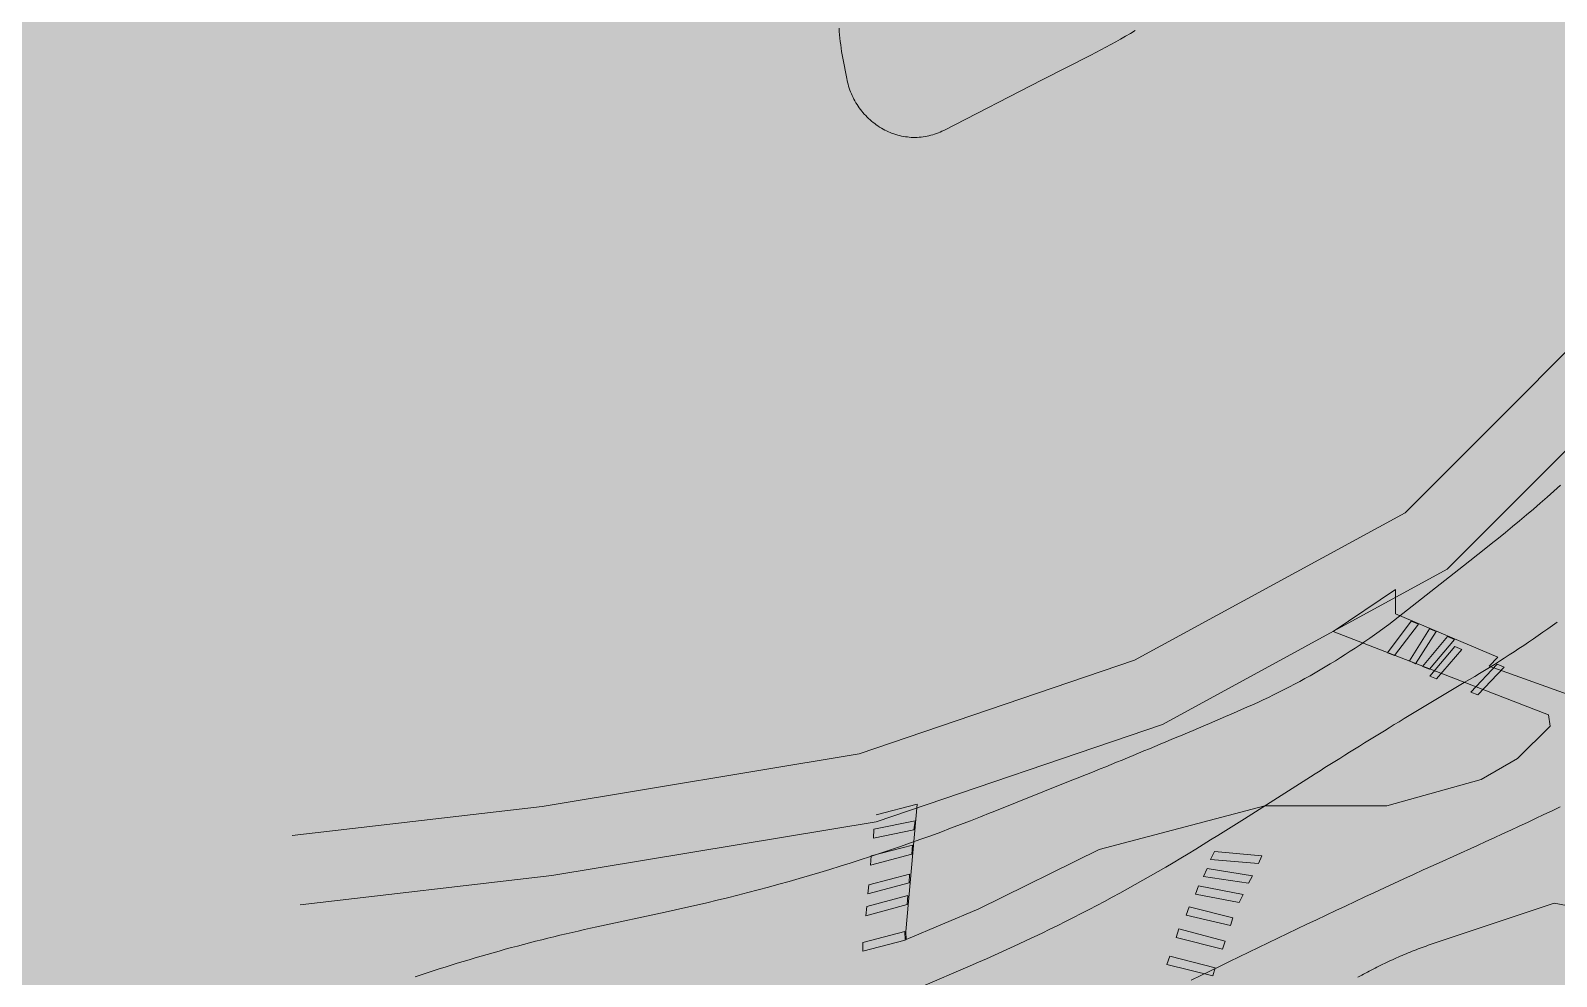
# Model space of a CAD drawing. Header units: metres. Extents: x 68582 to 69192, y 19191 to 19633.
# Drawn here: x 68792.6 to 68836.36, y 19301.01 to 19328.12 of the extents above; entities that cross this region are included whole.
import ezdxf

# ---------------------------------------------------------------- set-up
doc = ezdxf.new("R2010")
doc.units = ezdxf.units.M
doc.layers.get('0').update_dxf_attribs({"lineweight": 15})
doc.layers.add('istutukset', color=7, linetype='Continuous', lineweight=5)
doc.layers.add('None', color=7, linetype='Continuous', lineweight=5)

msp = doc.modelspace()

# ---------------------------------------------------------------- hatches: boundary and pattern name
at = {"true_color": 0xd1f0d1, "transparency": 33554687}
msp.add_hatch(color=254, dxfattribs=at).paths.add_polyline_path([(68588.122, 19191.443), (69192.296, 19191.443), (69192.296, 19628.232), (68588.122, 19628.232)], flags=0)
at = {"layer": 'istutukset', "linetype": 'Continuous', "lineweight": 0, "true_color": 0xffcc99, "transparency": 33554687}
msp.add_hatch(color=31, dxfattribs=at).paths.add_polyline_path([(68832.725, 19309.614), (68833.448, 19310.468), (68833.648, 19310.383), (68832.925, 19309.537)], flags=0)
at = {"layer": 'None', "linetype": 'Continuous', "lineweight": 0, "true_color": 0xffffff, "transparency": 33554687}
for points in [[(68845.69, 19326.96), (68841.203, 19320.654), (68833.23, 19312.682), (68825.066, 19308.231), (68816.848, 19305.444), (68807.549, 19303.899), (68800.33, 19303.063), (68800.1, 19305.05), (68807.27, 19305.88), (68816.36, 19307.39), (68824.26, 19310.07), (68832.02, 19314.3), (68839.67, 19321.95), (68844.06, 19328.12)], [(68800.33, 19303.063), (68800.1, 19305.05), (68791.58, 19306.875), (68791.22, 19304.907), (68791.36, 19304.86), (68791.498, 19304.808), (68791.634, 19304.752), (68791.768, 19304.691), (68791.9, 19304.625), (68792.03, 19304.554), (68792.157, 19304.479), (68792.281, 19304.4), (68792.403, 19304.317), (68792.521, 19304.229), (68792.637, 19304.137), (68792.749, 19304.041), (68792.858, 19303.942), (68792.963, 19303.839), (68793.065, 19303.732), (68793.163, 19303.621), (68793.257, 19303.508), (68793.347, 19303.391), (68793.433, 19303.271), (68793.514, 19303.148), (68793.592, 19303.023), (68793.665, 19302.895), (68793.733, 19302.764), (68793.797, 19302.631), (68793.856, 19302.496), (68793.911, 19302.359), (68793.961, 19302.22), (68794.006, 19302.08), (68794.046, 19301.938), (68795.09, 19297.97), (68797.02, 19298.51), (68797.139, 19300.081), (68797.148, 19300.179), (68797.16, 19300.277), (68797.176, 19300.374), (68797.195, 19300.471), (68797.217, 19300.567), (68797.243, 19300.662), (68797.272, 19300.757), (68797.304, 19300.85), (68797.339, 19300.942), (68797.378, 19301.033), (68797.419, 19301.122), (68797.463, 19301.21), (68797.511, 19301.297), (68797.561, 19301.381), (68797.614, 19301.464), (68797.67, 19301.546), (68797.729, 19301.625), (68797.791, 19301.702), (68797.855, 19301.777), (68797.921, 19301.85), (68797.99, 19301.92), (68798.086, 19302.011), (68798.184, 19302.099), (68798.285, 19302.183), (68798.39, 19302.264), (68798.496, 19302.342), (68798.606, 19302.416), (68798.718, 19302.486), (68798.832, 19302.552), (68798.948, 19302.614), (68799.066, 19302.673), (68799.186, 19302.727), (68799.308, 19302.777), (68799.432, 19302.823), (68799.557, 19302.865), (68799.683, 19302.903), (68799.811, 19302.937)]]:
    msp.add_hatch(color=7, dxfattribs=at).paths.add_polyline_path(points, flags=0)
h = msp.add_hatch(color=7, dxfattribs=at)
h.paths.add_polyline_path([(68816.848, 19305.637), (68818.028, 19305.95), (68817.698, 19302.299), (68817.712, 19302.066), (68819.798, 19302.949), (68823.248, 19304.649), (68827.998, 19305.901), (68831.498, 19305.901), (68834.198, 19306.649), (68835.248, 19307.256), (68836.178, 19308.185), (68836.13, 19308.509), (68829.96, 19310.899), (68831.748, 19312.099), (68831.748, 19311.399), (68834.679, 19310.157), (68834.434, 19309.899), (68836.798, 19309.049), (68837.998, 19309.299), (68843.863, 19313.706), (68846.628, 19314.014), (68847.535, 19314.167), (68850.385, 19314.111), (68850.385, 19314.119), (68851.198, 19314.095), (68852.278, 19314.062), (68852.28, 19314.119), (68852.597, 19316.605), (68852.608, 19316.677), (68852.621, 19316.749), (68852.636, 19316.821), (68852.654, 19316.892), (68852.674, 19316.962), (68852.696, 19317.031), (68852.721, 19317.1), (68852.749, 19317.168), (68852.778, 19317.235), (68852.81, 19317.3), (68852.844, 19317.365), (68852.88, 19317.429), (68852.918, 19317.491), (68852.958, 19317.552), (68853.001, 19317.611), (68853.045, 19317.669), (68853.092, 19317.726), (68853.14, 19317.78), (68853.19, 19317.834), (68853.242, 19317.885), (68853.295, 19317.935), (68853.35, 19317.983), (68853.407, 19318.029), (68853.465, 19318.073), (68853.525, 19318.114), (68853.618, 19318.175), (68853.714, 19318.233), (68853.811, 19318.287), (68853.909, 19318.339), (68854.01, 19318.386), (68854.112, 19318.431), (68854.215, 19318.472), (68854.32, 19318.509), (68854.426, 19318.543), (68854.533, 19318.574), (68854.641, 19318.6), (68854.75, 19318.624), (68854.859, 19318.643), (68854.969, 19318.659), (68855.08, 19318.671), (68855.191, 19318.68), (68855.302, 19318.684), (68856.289, 19318.709), (68857.071, 19318.717), (68857.854, 19318.7), (68858.635, 19318.66), (68859.414, 19318.594), (68860.191, 19318.505), (68861.61, 19318.319), (68862.448, 19318.423), (68862.533, 19318.702), (68862.876, 19322.234), (68863.74, 19321.664), (68863.59, 19318.367), (68864.948, 19317.692), (68866.598, 19315.499), (68867.398, 19313.449), (68867.521, 19312.269), (68867.502, 19312.273), (68868.803, 19311.696), (68873.242, 19310.185), (68874.834, 19309.387), (68875.938, 19308.906), (68874.949, 19308.155), (68874.367, 19308.502), (68872.855, 19309.261), (68869.017, 19310.566), (68868.847, 19309.535), (68866.598, 19306.068), (68862.281, 19302.984), (68856.098, 19300.189), (68850.685, 19298.377), (68850.685, 19297.449), (68851.598, 19295.421), (68852.498, 19294.283), (68851.36, 19293.859), (68851.053, 19295.22), (68849.59, 19297.839), (68847.58, 19298.909), (68845.19, 19299.069), (68839.186, 19295.299), (68838.342, 19294.812), (68834.36, 19292.789), (68830.01, 19291.499), (68826.524, 19290.933), (68826.01, 19290.829), (68821.847, 19290.578), (68820.7, 19290.219), (68819.537, 19289.237), (68816.932, 19286.351), (68816.053, 19283.885), (68814.998, 19283.67), (68815.866, 19286.317), (68816.082, 19286.533), (68817.998, 19288.939), (68818.108, 19289.392), (68817.598, 19289.399), (68813.998, 19288.607), (68809.448, 19288.529), (68805.398, 19289.462), (68803.698, 19290.444), (68800.091, 19290.184), (68798.649, 19289.815), (68798.401, 19290.784), (68799.93, 19291.175), (68802.637, 19291.37), (68802.784, 19291.409), (68803.298, 19291.849), (68804.698, 19295.799), (68806.198, 19297.449), (68807.598, 19298.499), (68809.748, 19299.518), (68814.698, 19300.999), (68816.488, 19301.707)], flags=0)
h.paths.add_polyline_path([(68807.917, 19292.057), (68805.165, 19290.968), (68805.484, 19290.453), (68809.41, 19289.399), (68813.58, 19289.239), (68820.05, 19290.602), (68820.51, 19291.529), (68820.371, 19294.628), (68816.498, 19294.249), (68812.368, 19293.549), (68811.136, 19293.881)], flags=0)
h.paths.add_polyline_path([(68824.669, 19296.185), (68821.058, 19294.872), (68821.298, 19291.747), (68821.748, 19291.488), (68824.148, 19291.488), (68825.691, 19291.799)], flags=0)
h.paths.add_polyline_path([(68827.758, 19291.629), (68829.897, 19291.988), (68834.174, 19293.256), (68835.648, 19294.005), (68838.862, 19295.649), (68844.924, 19299.493), (68843.375, 19300.872), (68843.368, 19300.879), (68843.359, 19300.885), (68843.351, 19300.891), (68843.343, 19300.897), (68843.334, 19300.903), (68843.325, 19300.908), (68843.316, 19300.913), (68843.306, 19300.918), (68843.297, 19300.922), (68843.287, 19300.926), (68843.278, 19300.93), (68843.268, 19300.933), (68843.258, 19300.936), (68843.248, 19300.939), (68843.238, 19300.941), (68843.228, 19300.943), (68843.217, 19300.945), (68843.207, 19300.946), (68843.197, 19300.947), (68843.186, 19300.948), (68843.176, 19300.948), (68843.165, 19300.948), (68843.155, 19300.947), (68843.145, 19300.946), (68843.134, 19300.945), (68843.124, 19300.943), (68843.114, 19300.941), (68843.104, 19300.939), (68843.094, 19300.936), (68842.966, 19300.9), (68839.306, 19299.44), (68831.102, 19298.061), (68825.853, 19296.53), (68825.985, 19294.699), (68826.885, 19292.154)], flags=0)
h.paths.add_polyline_path([(68851.2, 19299.149), (68856.05, 19300.7), (68856.342, 19300.833), (68855.313, 19303.096), (68851.948, 19302.099), (68849.828, 19301.532), (68848.528, 19301.639), (68847.108, 19302.111), (68847.012, 19302.056), (68844.398, 19301.309), (68845.648, 19299.799)], flags=0)
h.paths.add_polyline_path([(68856.12, 19303.461), (68856.113, 19303.458), (68857.142, 19301.197), (68862.03, 19303.419), (68866.23, 19306.419), (68868.37, 19309.719), (68868.537, 19310.73), (68868.438, 19310.763), (68867.022, 19311.392), (68865.934, 19309.899), (68863.998, 19307.963), (68862.148, 19306.399), (68860.248, 19305.303)], flags=0)
h.paths.add_polyline_path([(68863.66, 19308.332), (68865.553, 19310.225), (68866.555, 19311.6), (68864.376, 19312.567), (68860.616, 19312.95), (68854.909, 19308.603), (68850.205, 19303.899), (68848.301, 19302.8), (68848.913, 19302.444), (68849.048, 19302.37), (68850.058, 19302.056), (68851.801, 19302.577), (68854.134, 19303.322), (68856.51, 19304.213), (68860.022, 19305.749), (68861.86, 19306.81)], flags=0)
h.paths.add_polyline_path([(68840.054, 19309.899), (68838.548, 19308.779), (68836.936, 19307.313), (68838.895, 19305.22), (68842.368, 19302.559), (68842.588, 19302.619), (68843.991, 19305.049), (68845.698, 19306.791), (68847.796, 19308.755), (68849.898, 19310.857), (68850.454, 19311.413), (68850.788, 19312.599), (68850.405, 19313.009), (68847.285, 19313.112), (68846.828, 19313.084), (68844.808, 19312.839), (68844.048, 19312.539), (68841.711, 19311.059)], flags=0)
h.paths.add_polyline_path([(68815.73, 19300.629), (68811.918, 19299.559), (68808.21, 19298.029), (68805.32, 19295.269), (68804.43, 19292.239), (68804.659, 19291.843), (68807.484, 19292.962), (68811.144, 19295.036), (68815.883, 19295.545), (68820.188, 19296.211), (68824.422, 19297.155), (68824.483, 19297.172), (68824.514, 19299.25), (68825.49, 19302.179), (68826.71, 19304.889), (68823.87, 19304.209), (68819.848, 19302.236), (68818.307, 19301.635), (68817.748, 19301.417)], flags=0)
h.paths.add_polyline_path([(68830.878, 19299.038), (68837.499, 19300.15), (68837.755, 19300.198), (68838.01, 19300.254), (68838.262, 19300.318), (68838.512, 19300.391), (68838.76, 19300.473), (68839.004, 19300.562), (68839.246, 19300.66), (68839.484, 19300.766), (68839.718, 19300.879), (68840.728, 19301.473), (68840.737, 19301.478), (68840.745, 19301.484), (68840.754, 19301.49), (68840.762, 19301.496), (68840.77, 19301.503), (68840.778, 19301.51), (68840.785, 19301.517), (68840.793, 19301.524), (68840.8, 19301.532), (68840.806, 19301.54), (68840.813, 19301.548), (68840.819, 19301.556), (68840.825, 19301.565), (68840.831, 19301.573), (68840.836, 19301.582), (68840.841, 19301.591), (68840.846, 19301.601), (68840.85, 19301.61), (68840.854, 19301.62), (68840.858, 19301.629), (68840.861, 19301.639), (68840.864, 19301.649), (68840.867, 19301.659), (68840.869, 19301.669), (68840.871, 19301.68), (68840.873, 19301.69), (68840.874, 19301.7), (68840.898, 19301.926), (68840.9, 19301.951), (68840.901, 19301.977), (68840.902, 19302.003), (68840.901, 19302.029), (68840.9, 19302.055), (68840.898, 19302.081), (68840.895, 19302.107), (68840.891, 19302.132), (68840.886, 19302.158), (68840.88, 19302.183), (68840.873, 19302.208), (68840.866, 19302.233), (68840.857, 19302.258), (68840.848, 19302.282), (68840.838, 19302.306), (68840.827, 19302.329), (68840.816, 19302.352), (68840.803, 19302.375), (68840.79, 19302.397), (68840.776, 19302.419), (68840.761, 19302.441), (68840.745, 19302.461), (68840.729, 19302.482), (68840.712, 19302.501), (68840.695, 19302.52), (68840.676, 19302.539), (68840.658, 19302.556), (68840.428, 19302.765), (68837.813, 19304.835), (68836.449, 19306.421), (68836.253, 19306.539), (68835.6, 19306.479), (68831.75, 19305.269), (68828.944, 19305.173), (68828.037, 19304.649), (68827.148, 19302.835), (68826.265, 19300.249), (68825.827, 19298.608), (68825.825, 19298.598), (68825.823, 19298.588), (68825.821, 19298.578), (68825.819, 19298.568), (68825.818, 19298.558), (68825.818, 19298.548), (68825.817, 19298.537), (68825.817, 19298.527), (68825.817, 19298.517), (68825.818, 19298.507), (68825.819, 19298.496), (68825.82, 19298.486), (68825.822, 19298.476), (68825.824, 19298.466), (68825.827, 19298.456), (68825.829, 19298.446), (68825.832, 19298.436), (68825.836, 19298.427), (68825.839, 19298.417), (68825.843, 19298.408), (68825.848, 19298.399), (68826.204, 19297.674)], flags=0)
h.paths.add_polyline_path([(68846.948, 19306.678), (68844.43, 19304.659), (68843.594, 19302.903), (68843.55, 19302.805), (68843.509, 19302.706), (68843.471, 19302.605), (68843.437, 19302.503), (68843.406, 19302.4), (68843.4, 19302.38), (68843.399, 19302.374), (68843.397, 19302.368), (68843.396, 19302.362), (68843.395, 19302.357), (68843.395, 19302.351), (68843.394, 19302.345), (68843.394, 19302.339), (68843.394, 19302.333), (68843.394, 19302.327), (68843.394, 19302.321), (68843.395, 19302.315), (68843.396, 19302.309), (68843.397, 19302.304), (68843.398, 19302.298), (68843.399, 19302.292), (68843.401, 19302.286), (68843.402, 19302.281), (68843.404, 19302.275), (68843.406, 19302.27), (68843.409, 19302.264), (68843.411, 19302.259), (68843.414, 19302.254), (68843.417, 19302.248), (68843.42, 19302.243), (68843.423, 19302.238), (68843.426, 19302.233), (68843.43, 19302.229), (68843.434, 19302.224), (68843.437, 19302.22), (68843.441, 19302.215), (68843.446, 19302.211), (68843.45, 19302.207), (68843.454, 19302.203), (68843.459, 19302.199), (68843.464, 19302.196), (68843.469, 19302.192), (68843.473, 19302.189), (68843.479, 19302.186), (68843.484, 19302.183), (68843.489, 19302.18), (68843.494, 19302.178), (68843.5, 19302.176), (68843.505, 19302.173), (68843.511, 19302.171), (68843.516, 19302.17), (68843.522, 19302.168), (68843.528, 19302.167), (68843.534, 19302.165), (68843.539, 19302.164), (68843.545, 19302.164), (68843.551, 19302.163), (68843.557, 19302.163), (68843.563, 19302.163), (68843.569, 19302.163), (68843.575, 19302.163), (68843.581, 19302.163), (68843.663, 19302.172), (68843.745, 19302.184), (68843.826, 19302.198), (68843.907, 19302.214), (68843.987, 19302.233), (68844.067, 19302.254), (68846.619, 19302.984), (68849.591, 19304.7), (68854.187, 19309.296), (68860.284, 19313.989), (68864.636, 19313.546), (68866.846, 19312.565), (68866.75, 19313.329), (68865.78, 19315.399), (68864.11, 19317.289), (68860.757, 19317.599), (68860.568, 19317.619), (68860.298, 19317.799), (68859.432, 19317.884), (68859.009, 19317.917), (68858.586, 19317.936), (68858.162, 19317.941), (68857.739, 19317.931), (68857.316, 19317.906), (68856.894, 19317.867), (68856.473, 19317.814), (68855.963, 19317.74), (68855.724, 19317.701), (68855.486, 19317.655), (68855.249, 19317.601), (68855.015, 19317.541), (68854.782, 19317.472), (68854.551, 19317.397), (68854.324, 19317.314), (68854.098, 19317.224), (68854.042, 19317.2), (68853.986, 19317.173), (68853.932, 19317.145), (68853.878, 19317.114), (68853.826, 19317.082), (68853.774, 19317.048), (68853.724, 19317.013), (68853.675, 19316.975), (68853.628, 19316.936), (68853.582, 19316.896), (68853.537, 19316.853), (68853.494, 19316.809), (68853.452, 19316.764), (68853.412, 19316.718), (68853.373, 19316.67), (68853.336, 19316.62), (68853.301, 19316.57), (68853.268, 19316.518), (68853.236, 19316.465), (68853.207, 19316.411), (68853.179, 19316.356), (68853.153, 19316.301), (68853.129, 19316.244), (68853.107, 19316.186), (68853.087, 19316.128), (68853.069, 19316.069), (68853.053, 19316.01), (68853.039, 19315.95), (68853.027, 19315.89), (68852.698, 19314.049), (68851.908, 19312.339), (68851.04, 19310.979)], flags=0)
at = {"layer": 'None', "linetype": 'Continuous', "lineweight": 0, "true_color": 0xffcc99, "transparency": 33554687}
for points in [[(68831.515, 19310.285), (68832.199, 19311.194), (68832.4, 19311.109), (68831.715, 19310.207)], [(68832.147, 19310.05), (68832.72, 19310.974), (68832.914, 19310.891), (68832.323, 19309.972)], [(68832.516, 19309.896), (68833.239, 19310.751), (68833.44, 19310.666), (68832.716, 19309.819)], [(68833.905, 19309.157), (68834.658, 19309.958), (68834.858, 19309.873), (68834.105, 19309.08)], [(68816.782, 19305.228), (68817.967, 19305.471), (68817.933, 19305.213), (68816.77, 19304.974)], [(68816.712, 19304.461), (68817.893, 19304.768), (68817.87, 19304.514), (68816.688, 19304.198)], [(68826.551, 19304.593), (68827.913, 19304.466), (68827.819, 19304.248), (68826.443, 19304.362)], [(68816.636, 19303.633), (68817.811, 19303.943), (68817.795, 19303.688), (68816.612, 19303.373)], [(68826.343, 19304.103), (68827.644, 19303.89), (68827.533, 19303.677), (68826.236, 19303.872)], [(68816.58, 19303.013), (68817.761, 19303.328), (68817.739, 19303.072), (68816.555, 19302.743)], [(68826.093, 19303.608), (68827.375, 19303.354), (68827.263, 19303.126), (68826.009, 19303.368)], [(68825.823, 19303.006), (68827.081, 19302.692), (68827.01, 19302.466), (68825.739, 19302.766)], [(68816.47, 19301.978), (68817.669, 19302.298), (68817.685, 19302.048), (68816.47, 19301.73)], [(68825.535, 19302.368), (68826.858, 19302.017), (68826.786, 19301.79), (68825.451, 19302.128)], [(68825.269, 19301.593), (68826.576, 19301.251), (68826.505, 19301.024), (68825.185, 19301.353)]]:
    msp.add_hatch(color=31, dxfattribs=at).paths.add_polyline_path(points, flags=0)

# ---------------------------------------------------------------- linework, layer by layer
at = {"layer": 'istutukset', "color": 7, "linetype": 'Continuous', "lineweight": 5, "transparency": 33554687}
msp.add_lwpolyline([(68832.725, 19309.614), (68833.448, 19310.468), (68833.648, 19310.383), (68832.925, 19309.537)], close=True, dxfattribs=at)
at = {"layer": 'None', "color": 7, "linetype": 'Continuous', "lineweight": 5, "transparency": 33554687}
for p, q in [((68815.794, 19328.092), (68815.787, 19328.189)), ((68815.802, 19327.996), (68815.794, 19328.092)), ((68815.811, 19327.9), (68815.802, 19327.996)), ((68815.821, 19327.804), (68815.811, 19327.9)), ((68815.833, 19327.708), (68815.821, 19327.804)), ((68823.721, 19327.799), (68823.579, 19327.72)), ((68823.861, 19327.878), (68823.721, 19327.799)), ((68824.001, 19327.959), (68823.861, 19327.878)), ((68824.141, 19328.041), (68824.001, 19327.959)), ((68824.279, 19328.123), (68824.141, 19328.041)), ((68815.847, 19327.612), (68815.833, 19327.708)), ((68815.861, 19327.517), (68815.847, 19327.612)), ((68815.877, 19327.421), (68815.861, 19327.517)), ((68815.895, 19327.325), (68815.877, 19327.421)), ((68823.007, 19327.417), (68821.615, 19326.705)), ((68823.152, 19327.492), (68823.007, 19327.417)), ((68823.295, 19327.567), (68823.152, 19327.492)), ((68823.438, 19327.643), (68823.295, 19327.567)), ((68823.579, 19327.72), (68823.438, 19327.643)), ((68816.005, 19326.75), (68815.895, 19327.325)), ((68816.016, 19326.694), (68816.005, 19326.75)), ((68816.029, 19326.637), (68816.016, 19326.694)), ((68816.044, 19326.581), (68816.029, 19326.637)), ((68816.06, 19326.526), (68816.044, 19326.581)), ((68816.078, 19326.471), (68816.06, 19326.526)), ((68816.097, 19326.416), (68816.078, 19326.471)), ((68821.615, 19326.705), (68818.789, 19325.26)), ((68816.118, 19326.362), (68816.097, 19326.416)), ((68816.14, 19326.309), (68816.118, 19326.362)), ((68816.163, 19326.256), (68816.14, 19326.309)), ((68816.188, 19326.204), (68816.163, 19326.256)), ((68816.215, 19326.153), (68816.188, 19326.204)), ((68816.242, 19326.102), (68816.215, 19326.153)), ((68816.271, 19326.052), (68816.242, 19326.102)), ((68816.302, 19326.003), (68816.271, 19326.052)), ((68816.334, 19325.955), (68816.302, 19326.003)), ((68816.367, 19325.907), (68816.334, 19325.955)), ((68816.401, 19325.861), (68816.367, 19325.907)), ((68816.437, 19325.815), (68816.401, 19325.861)), ((68816.473, 19325.771), (68816.437, 19325.815)), ((68816.511, 19325.727), (68816.473, 19325.771)), ((68816.551, 19325.685), (68816.511, 19325.727)), ((68816.591, 19325.643), (68816.551, 19325.685)), ((68816.632, 19325.603), (68816.591, 19325.643)), ((68816.675, 19325.564), (68816.632, 19325.603)), ((68816.718, 19325.526), (68816.675, 19325.564)), ((68816.763, 19325.489), (68816.718, 19325.526)), ((68816.809, 19325.454), (68816.763, 19325.489)), ((68816.855, 19325.419), (68816.809, 19325.454)), ((68816.903, 19325.386), (68816.855, 19325.419)), ((68816.951, 19325.354), (68816.903, 19325.386)), ((68817, 19325.324), (68816.951, 19325.354)), ((68817.05, 19325.295), (68817, 19325.324)), ((68817.1, 19325.268), (68817.05, 19325.295)), ((68817.15, 19325.242), (68817.1, 19325.268)), ((68817.202, 19325.218), (68817.15, 19325.242)), ((68817.254, 19325.196), (68817.202, 19325.218)), ((68817.306, 19325.175), (68817.254, 19325.196)), ((68817.36, 19325.156), (68817.306, 19325.175)), ((68817.413, 19325.139), (68817.36, 19325.156)), ((68818.528, 19325.151), (68818.474, 19325.134)), ((68818.582, 19325.169), (68818.528, 19325.151)), ((68818.635, 19325.189), (68818.582, 19325.169)), ((68818.687, 19325.211), (68818.635, 19325.189)), ((68818.738, 19325.235), (68818.687, 19325.211)), ((68818.789, 19325.26), (68818.738, 19325.235)), ((68817.468, 19325.123), (68817.413, 19325.139)), ((68817.523, 19325.109), (68817.468, 19325.123)), ((68817.578, 19325.097), (68817.523, 19325.109)), ((68817.634, 19325.086), (68817.578, 19325.097)), ((68817.689, 19325.077), (68817.634, 19325.086)), ((68817.746, 19325.07), (68817.689, 19325.077)), ((68817.802, 19325.064), (68817.746, 19325.07)), ((68817.858, 19325.06), (68817.802, 19325.064)), ((68817.915, 19325.058), (68817.858, 19325.06)), ((68817.972, 19325.058), (68817.915, 19325.058)), ((68818.028, 19325.06), (68817.972, 19325.058)), ((68818.085, 19325.063), (68818.028, 19325.06)), ((68818.141, 19325.068), (68818.085, 19325.063)), ((68818.198, 19325.074), (68818.141, 19325.068)), ((68818.253, 19325.083), (68818.198, 19325.074)), ((68818.309, 19325.093), (68818.253, 19325.083)), ((68818.365, 19325.105), (68818.309, 19325.093)), ((68818.42, 19325.118), (68818.365, 19325.105)), ((68818.474, 19325.134), (68818.42, 19325.118))]:
    msp.add_line(p, q, dxfattribs=at)
at = {"layer": 'None', "color": 7, "linetype": 'Continuous', "lineweight": 5, "true_color": 0xffffff, "transparency": 33554687}
for p, q in [((68829.96, 19310.899), (68831.748, 19312.099)), ((68831.748, 19312.099), (68831.748, 19311.399)), ((68831.748, 19311.399), (68834.679, 19310.157)), ((68836.13, 19308.509), (68829.96, 19310.899)), ((68834.679, 19310.157), (68834.434, 19309.899)), ((68834.434, 19309.899), (68836.798, 19309.049)), ((68835.248, 19307.256), (68836.178, 19308.185)), ((68836.178, 19308.185), (68836.13, 19308.509)), ((68834.198, 19306.649), (68835.248, 19307.256)), ((68831.498, 19305.901), (68834.198, 19306.649)), ((68816.848, 19305.637), (68818.028, 19305.95)), ((68818.028, 19305.95), (68817.698, 19302.299)), ((68823.248, 19304.649), (68827.998, 19305.901)), ((68827.998, 19305.901), (68831.498, 19305.901)), ((68819.798, 19302.949), (68823.248, 19304.649)), ((68817.712, 19302.066), (68819.798, 19302.949)), ((68817.698, 19302.299), (68817.712, 19302.066))]:
    msp.add_line(p, q, dxfattribs=at)
for points in [[(68800.1, 19305.05), (68807.27, 19305.88), (68816.36, 19307.39), (68824.26, 19310.07), (68832.02, 19314.3), (68839.67, 19321.95), (68844.06, 19328.12), (68845.69, 19326.96)], [(68845.69, 19326.96), (68841.203, 19320.654), (68833.23, 19312.682), (68825.066, 19308.231), (68816.848, 19305.444), (68807.549, 19303.899), (68800.33, 19303.063)]]:
    msp.add_lwpolyline(points, dxfattribs=at)
at = {"layer": 'None', "color": 7, "linetype": 'Continuous', "lineweight": 5, "transparency": 33554687}
for points in [[(68836.48, 19315.092), (68836.286, 19314.919), (68836.091, 19314.746), (68835.895, 19314.575), (68835.698, 19314.405), (68835.499, 19314.236), (68835.3, 19314.068), (68835.1, 19313.901), (68834.899, 19313.736), (68834.696, 19313.572), (68834.493, 19313.409), (68834.286, 19313.245), (68833.695, 19312.78), (68831.951, 19311.407), (68831.82, 19311.305), (68831.686, 19311.202), (68831.552, 19311.1), (68831.416, 19311), (68831.28, 19310.9), (68831.143, 19310.802), (68831.005, 19310.705), (68830.867, 19310.609), (68830.728, 19310.514), (68830.587, 19310.42), (68830.447, 19310.328), (68830.305, 19310.236), (68830.163, 19310.146), (68830.02, 19310.057), (68829.876, 19309.969), (68829.732, 19309.882), (68829.586, 19309.796), (68829.44, 19309.712), (68829.294, 19309.628), (68829.147, 19309.546), (68828.999, 19309.465), (68828.85, 19309.385), (68828.701, 19309.307), (68828.551, 19309.23), (68828.401, 19309.153), (68828.25, 19309.079), (68828.098, 19309.005), (68827.946, 19308.933), (68827.793, 19308.861), (68827.64, 19308.791), (68827.486, 19308.723), (68827.33, 19308.655), (68827.187, 19308.591), (68827.032, 19308.525), (68826.874, 19308.457), (68826.719, 19308.39), (68826.563, 19308.324), (68826.408, 19308.258), (68826.252, 19308.191), (68826.097, 19308.125), (68825.938, 19308.058), (68825.782, 19307.993), (68825.627, 19307.927), (68825.471, 19307.862), (68825.315, 19307.796), (68825.159, 19307.731), (68825, 19307.665), (68824.844, 19307.6), (68824.688, 19307.535), (68824.532, 19307.47), (68824.376, 19307.406), (68824.219, 19307.341), (68824.06, 19307.276), (68823.904, 19307.212), (68823.747, 19307.148), (68823.591, 19307.084), (68823.434, 19307.02), (68823.278, 19306.957), (68823.121, 19306.893), (68822.962, 19306.829), (68822.805, 19306.766), (68822.648, 19306.703), (68822.491, 19306.64), (68822.321, 19306.574), (68820.21, 19305.73), (68820.121, 19305.694), (68819.841, 19305.583), (68819.557, 19305.472), (68819.272, 19305.362), (68818.987, 19305.254), (68818.701, 19305.148), (68818.415, 19305.043), (68818.128, 19304.939), (68817.84, 19304.838), (68817.552, 19304.737), (68817.264, 19304.638), (68816.975, 19304.541), (68816.686, 19304.445), (68816.396, 19304.351), (68816.105, 19304.258), (68815.814, 19304.167), (68815.523, 19304.077), (68815.231, 19303.989), (68814.938, 19303.902), (68814.646, 19303.817), (68814.352, 19303.733), (68814.058, 19303.651), (68813.764, 19303.57), (68813.47, 19303.491), (68813.175, 19303.414), (68812.879, 19303.338), (68812.584, 19303.264), (68812.288, 19303.191), (68811.992, 19303.12), (68811.695, 19303.05), (68811.397, 19302.982), (68811.1, 19302.915), (68810.8, 19302.85), (68808.836, 19302.427), (68808.659, 19302.388), (68808.483, 19302.35), (68808.308, 19302.31), (68808.132, 19302.27), (68807.957, 19302.229), (68807.782, 19302.188), (68807.607, 19302.145), (68807.433, 19302.103), (68807.258, 19302.059), (68807.083, 19302.015), (68806.909, 19301.971), (68806.735, 19301.925), (68806.561, 19301.879), (68806.388, 19301.833), (68806.214, 19301.785), (68806.04, 19301.737), (68805.867, 19301.689), (68805.695, 19301.64), (68805.521, 19301.59), (68805.349, 19301.539), (68805.177, 19301.488), (68805.004, 19301.436), (68804.832, 19301.384), (68804.66, 19301.331), (68804.489, 19301.278), (68804.317, 19301.223), (68804.146, 19301.168), (68803.975, 19301.113), (68803.803, 19301.057), (68803.633, 19301)], [(68818.12, 19300.702), (68819.55, 19301.315), (68819.783, 19301.415), (68820.013, 19301.515), (68820.243, 19301.617), (68820.472, 19301.72), (68820.7, 19301.824), (68820.929, 19301.929), (68821.156, 19302.036), (68821.383, 19302.143), (68821.609, 19302.252), (68821.835, 19302.361), (68822.06, 19302.472), (68822.285, 19302.584), (68822.509, 19302.697), (68822.733, 19302.811), (68822.956, 19302.926), (68823.178, 19303.043), (68823.4, 19303.16), (68823.622, 19303.279), (68823.843, 19303.398), (68824.062, 19303.519), (68824.282, 19303.641), (68824.501, 19303.764), (68824.72, 19303.888), (68824.937, 19304.013), (68825.154, 19304.139), (68825.371, 19304.266), (68825.587, 19304.395), (68825.801, 19304.524), (68826.016, 19304.655), (68826.23, 19304.786), (68826.443, 19304.919), (68826.652, 19305.051), (68827.41, 19305.53), (68829.312, 19306.732), (68829.439, 19306.815), (68829.581, 19306.904), (68829.722, 19306.993), (68829.863, 19307.082), (68830.005, 19307.171), (68830.147, 19307.259), (68830.289, 19307.348), (68830.43, 19307.436), (68830.572, 19307.524), (68830.714, 19307.612), (68830.856, 19307.7), (68830.999, 19307.788), (68831.141, 19307.876), (68831.283, 19307.963), (68831.426, 19308.051), (68831.568, 19308.138), (68831.711, 19308.225), (68831.851, 19308.31), (68831.994, 19308.397), (68832.136, 19308.484), (68832.279, 19308.571), (68832.422, 19308.657), (68832.565, 19308.743), (68832.709, 19308.83), (68832.852, 19308.916), (68832.995, 19309.002), (68833.138, 19309.087), (68833.282, 19309.173), (68833.425, 19309.259), (68833.569, 19309.344), (68833.713, 19309.429), (68833.87, 19309.52), (68834.016, 19309.606), (68834.158, 19309.692), (68834.3, 19309.778), (68834.443, 19309.866), (68834.584, 19309.954), (68834.725, 19310.043), (68834.866, 19310.132), (68835.006, 19310.222), (68835.146, 19310.313), (68835.285, 19310.405), (68835.424, 19310.497), (68835.562, 19310.59), (68835.7, 19310.683), (68835.838, 19310.778), (68835.974, 19310.873), (68836.111, 19310.969), (68836.247, 19311.065), (68836.382, 19311.162)], [(68825.884, 19300.898), (68826.16, 19301.034), (68826.436, 19301.169), (68826.713, 19301.305), (68826.986, 19301.438), (68827.263, 19301.572), (68827.54, 19301.707), (68827.817, 19301.841), (68828.094, 19301.974), (68828.368, 19302.106), (68828.645, 19302.239), (68828.923, 19302.371), (68829.201, 19302.503), (68829.479, 19302.635), (68829.757, 19302.767), (68830.032, 19302.896), (68830.311, 19303.027), (68830.59, 19303.158), (68830.868, 19303.288), (68831.147, 19303.418), (68831.427, 19303.547), (68831.702, 19303.675), (68831.982, 19303.804), (68832.262, 19303.932), (68832.541, 19304.06), (68832.821, 19304.188), (68833.098, 19304.314), (68833.397, 19304.447), (68833.415, 19304.455), (68834.094, 19304.762), (68834.339, 19304.872), (68834.578, 19304.981), (68834.815, 19305.091), (68835.053, 19305.201), (68835.29, 19305.311), (68835.526, 19305.422), (68835.764, 19305.534), (68836, 19305.646), (68836.236, 19305.758), (68836.472, 19305.872)], [(68830.667, 19300.991), (68830.721, 19301.02), (68830.775, 19301.049), (68830.83, 19301.077), (68830.884, 19301.106), (68830.939, 19301.134), (68830.993, 19301.163), (68831.048, 19301.191), (68831.105, 19301.22), (68831.159, 19301.248), (68831.214, 19301.275), (68831.269, 19301.303), (68831.323, 19301.33), (68831.379, 19301.357), (68831.434, 19301.383), (68831.489, 19301.41), (68831.545, 19301.436), (68831.601, 19301.462), (68831.657, 19301.487), (68831.712, 19301.513), (68831.769, 19301.538), (68831.825, 19301.562), (68831.881, 19301.587), (68831.937, 19301.611), (68831.994, 19301.635), (68832.05, 19301.659), (68832.107, 19301.682), (68832.164, 19301.705), (68832.221, 19301.728), (68832.278, 19301.751), (68832.335, 19301.773), (68832.393, 19301.795), (68832.45, 19301.817), (68832.508, 19301.838), (68832.565, 19301.859), (68832.623, 19301.88), (68832.681, 19301.901), (68832.739, 19301.921), (68832.797, 19301.942), (68832.855, 19301.961), (68832.913, 19301.981), (68834.14, 19302.39), (68836.3, 19303.11), (68838.155, 19302.75)]]:
    msp.add_lwpolyline(points, dxfattribs=at)
for points in [[(68831.515, 19310.285), (68832.199, 19311.194), (68832.4, 19311.109), (68831.715, 19310.207)], [(68832.147, 19310.05), (68832.72, 19310.974), (68832.914, 19310.891), (68832.323, 19309.972)], [(68832.516, 19309.896), (68833.239, 19310.751), (68833.44, 19310.666), (68832.716, 19309.819)], [(68833.905, 19309.157), (68834.658, 19309.958), (68834.858, 19309.873), (68834.105, 19309.08)], [(68816.782, 19305.228), (68817.967, 19305.471), (68817.933, 19305.213), (68816.77, 19304.974)], [(68816.712, 19304.461), (68817.893, 19304.768), (68817.87, 19304.514), (68816.688, 19304.198)], [(68826.551, 19304.593), (68827.913, 19304.466), (68827.819, 19304.248), (68826.443, 19304.362)], [(68816.636, 19303.633), (68817.811, 19303.943), (68817.795, 19303.688), (68816.612, 19303.373)], [(68826.343, 19304.103), (68827.644, 19303.89), (68827.533, 19303.677), (68826.236, 19303.872)], [(68816.58, 19303.013), (68817.761, 19303.328), (68817.739, 19303.072), (68816.555, 19302.743)], [(68826.093, 19303.608), (68827.375, 19303.354), (68827.263, 19303.126), (68826.009, 19303.368)], [(68825.823, 19303.006), (68827.081, 19302.692), (68827.01, 19302.466), (68825.739, 19302.766)], [(68816.47, 19301.978), (68817.669, 19302.298), (68817.685, 19302.048), (68816.47, 19301.73)], [(68825.535, 19302.368), (68826.858, 19302.017), (68826.786, 19301.79), (68825.451, 19302.128)], [(68825.269, 19301.593), (68826.576, 19301.251), (68826.505, 19301.024), (68825.185, 19301.353)]]:
    msp.add_lwpolyline(points, close=True, dxfattribs=at)

doc.saveas('drawing.dxf')
